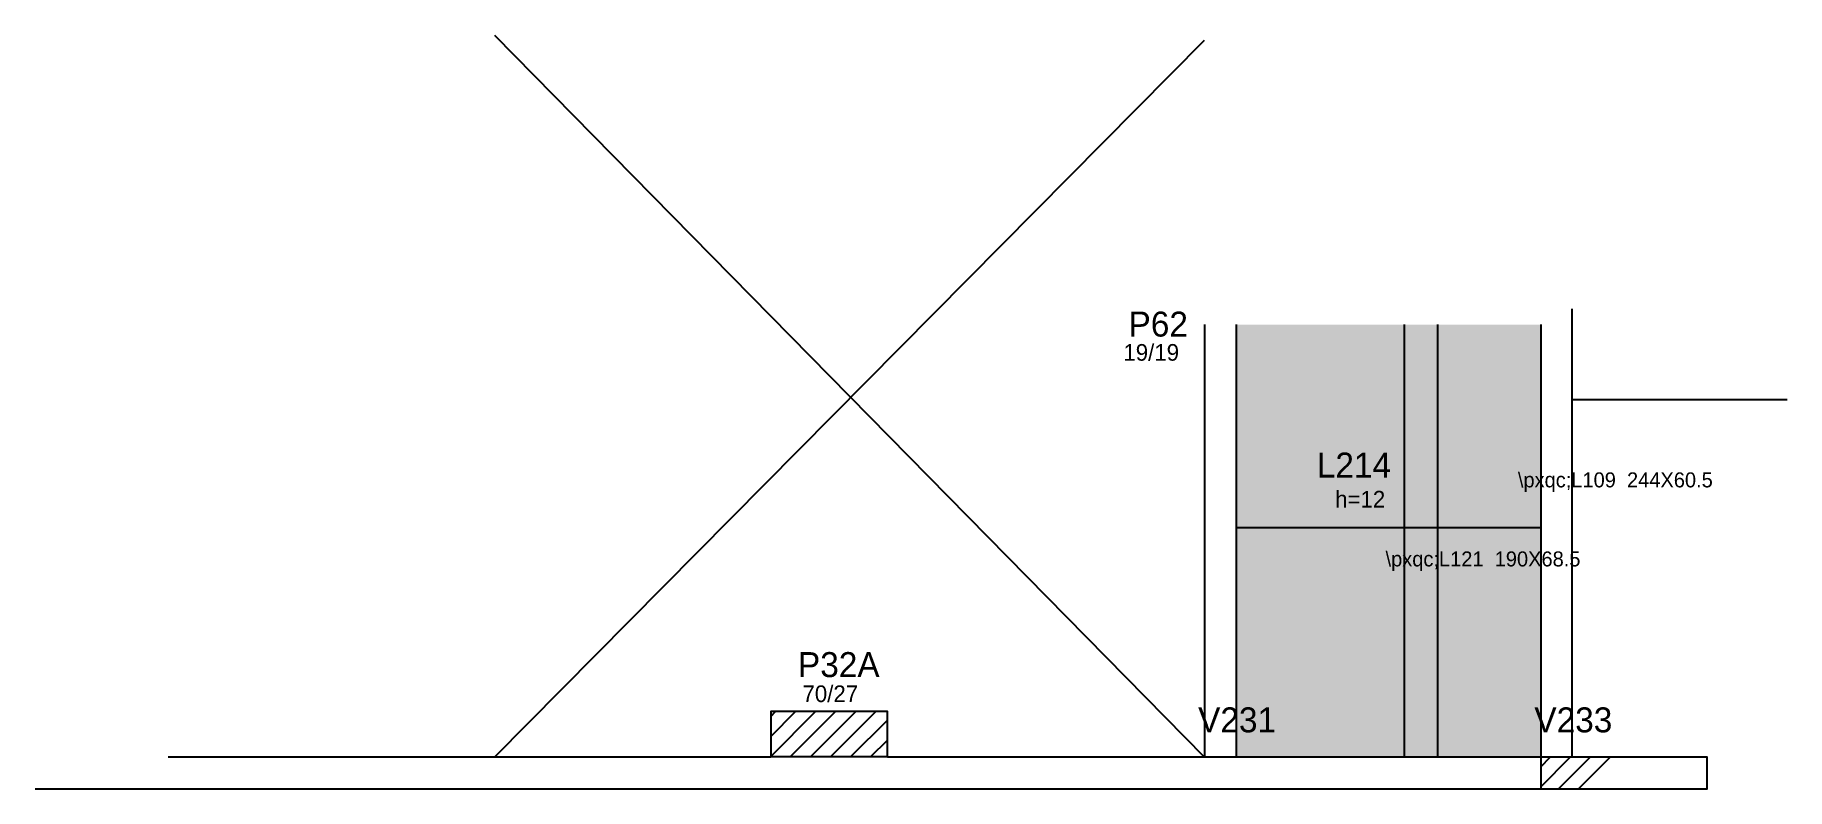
# Model space of a CAD drawing. Header units: metres. Extents: x 4455 to 5507, y 1682 to 2135.
import ezdxf

# ---------------------------------------------------------------- set-up
doc = ezdxf.new("R2010")
doc.units = ezdxf.units.M
for name, color, linetype in [('1', 7, 'Continuous'), ('3', 7, 'Continuous'), ('4', 7, 'Continuous'), ('7', 7, 'Continuous'), ('AUX00', 7, 'Continuous'), ('Hachura', 7, 'Continuous'), ('Painéis', 7, 'Continuous'), ('REAPROVEITAMENTO', 7, 'Continuous')]:
    doc.layers.add(name, color=color, linetype=linetype)

msp = doc.modelspace()

# ---------------------------------------------------------------- hatches: boundary and pattern name
at = {"layer": 'Hachura'}
h = msp.add_hatch(color=7, dxfattribs=at)
h.dxf.hatch_style = 1
h.paths.add_polyline_path([(5297.4, 1700.6), (5277.4, 1700.6), (5277.4, 1700.6), (5277.4, 1960.6), (5277.4, 1960.6), (5297.4, 1960.6), (5297.4, 1960.6), (5297.4, 1700.6)])
at = {"layer": 'REAPROVEITAMENTO'}
h = msp.add_hatch(color=7, dxfattribs=at)
h.dxf.hatch_style = 1
h.paths.add_polyline_path([(5297.4, 1960.6), (5297.4, 1700.6), (5297.4, 1700.6), (5359.4, 1700.6), (5359.4, 1700.6), (5359.4, 1960.6), (5359.4, 1960.6), (5297.4, 1960.6)])
h.paths.add_polyline_path([(5277.4, 1700.6), (5277.4, 1960.6), (5277.4, 1960.6), (5176.4, 1960.6), (5176.4, 1960.6), (5176.4, 1700.6), (5176.4, 1700.6), (5277.4, 1700.6)])

# ---------------------------------------------------------------- linework, layer by layer
at = {"layer": '1', "color": 7, "lineweight": 25}
for p, q in [((4730.9, 2134.6), (5157.4, 1700.6)), ((4730.9, 1700.6), (5157.4, 2131.6))]:
    msp.add_line(p, q, dxfattribs=at)
at = {"layer": '3', "color": 7, "lineweight": 25}
for p, q in [((5157.4, 1960.6), (5157.4, 1700.6)), ((5176.4, 1960.6), (5176.4, 1700.6)), ((4896.9, 1701.1), (4923.8, 1728.1)), ((4896.9, 1713.1), (4911.8, 1728.1)), ((4896.9, 1725.2), (4899.8, 1728.1)), ((4908.8, 1701.1), (4935.8, 1728.1)), ((4920.9, 1701.1), (4947.9, 1728.1)), ((4932.9, 1701.1), (4959.9, 1728.1)), ((4944.9, 1701.1), (4966.9, 1723)), ((4956.9, 1701.1), (4966.9, 1711)), ((5359.4, 1682.8), (5377.2, 1700.6)), ((5359.4, 1694.8), (5365.1, 1700.6)), ((5370.2, 1681.6), (5389.2, 1700.6)), ((5382.2, 1681.6), (5401.2, 1700.6))]:
    msp.add_line(p, q, dxfattribs=at)
for points in [[(5378.4, 1700.6), (5378.4, 1970.1)], [(5359.4, 1960.6), (5359.4, 1700.6)], [(4896.9, 1700.6), (4534.9, 1700.6)], [(4896.9, 1701.1), (4896.9, 1700.6)], [(4966.9, 1700.6), (4966.9, 1701.1)], [(5359.4, 1700.6), (4966.9, 1700.6)], [(4454.9, 1681.6), (4931.9, 1681.6)], [(4931.9, 1681.6), (5359.4, 1681.6)]]:
    msp.add_lwpolyline(points, dxfattribs=at)
at = {"layer": '7', "color": 7, "lineweight": 25}
for points in [[(4896.9, 1701.1), (4966.9, 1701.1), (4966.9, 1728.1), (4896.9, 1728.1), (4896.9, 1701.1)], [(5359.4, 1681.6), (5459.4, 1681.6), (5459.4, 1700.6), (5359.4, 1700.6), (5359.4, 1681.6)]]:
    msp.add_lwpolyline(points, dxfattribs=at)
at = {"layer": 'Painéis', "color": 7, "lineweight": 25}
for p, q in [((5277.4, 1960.6), (5277.4, 1700.6)), ((5297.4, 1960.6), (5297.4, 1700.6)), ((5378.4, 1915.6), (5507.4, 1915.6)), ((5176.4, 1838.6), (5359.4, 1838.6))]:
    msp.add_line(p, q, dxfattribs=at)

# ---------------------------------------------------------------- texts
at = {"layer": '3', "color": 7, "lineweight": 25}
for s, p in [('19/19', (5108.7, 1938.9)), ('h=12', (5235.9, 1850.7)), ('70/27', (4915.9, 1733.8))]:
    msp.add_text(s, height=10, dxfattribs=at).set_placement(p)
at = {"layer": '4', "color": 7, "lineweight": 25}
for s, p in [('P62', (5111.8, 1953.4)), ('L214', (5224.9, 1868.7)), ('P32A', (4913.2, 1748.8)), ('V231', (5153.6, 1715.6)), ('V233', (5355.6, 1715.6))]:
    msp.add_text(s, height=15, dxfattribs=at).set_placement(p)
at = {"layer": 'AUX00', "color": 7, "lineweight": 25}
for s, p in [('\\pxqc;L109 ^J244X60.5', (5345.7, 1862.8)), ('\\pxqc;L121 ^J190X68.5', (5266.2, 1815.3))]:
    msp.add_text(s, height=9, dxfattribs=at).set_placement(p)

doc.saveas('drawing.dxf')
